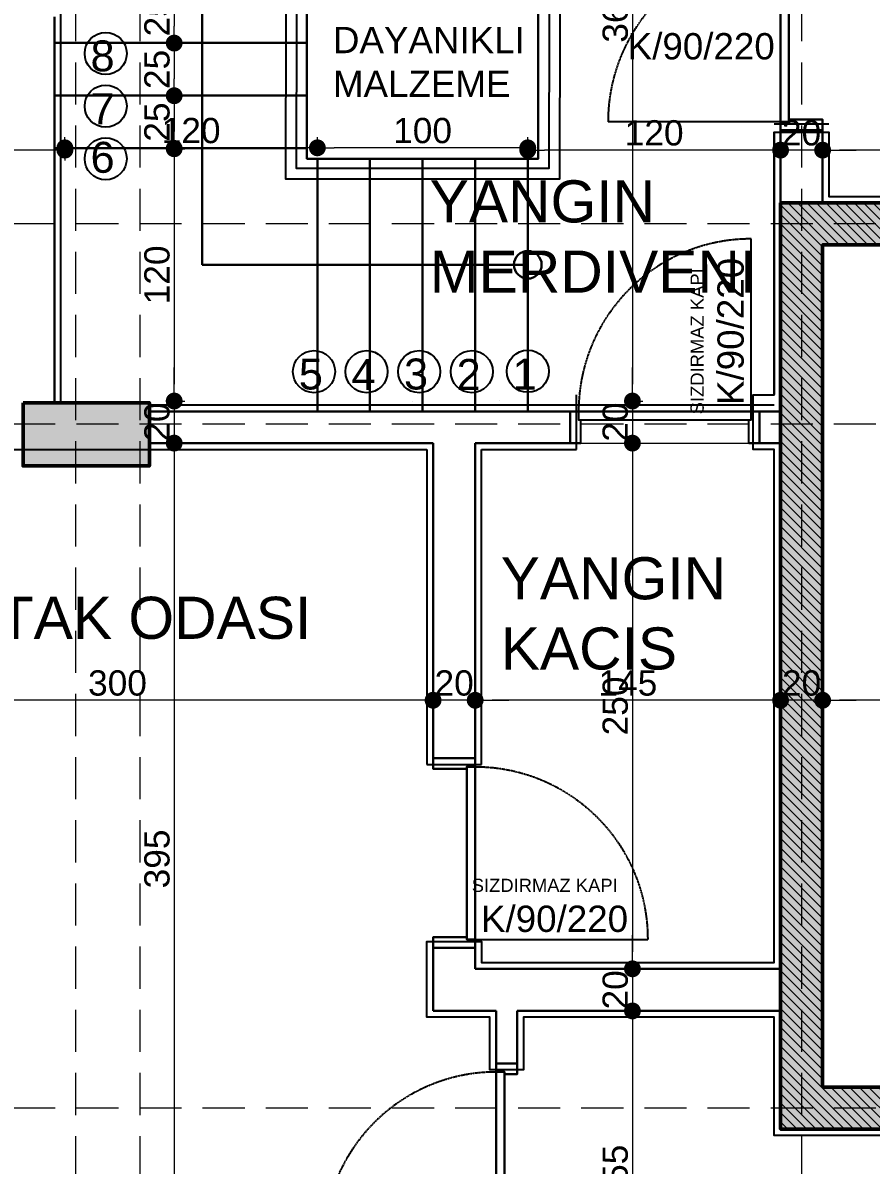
# Model space of a CAD drawing. Header units: millimetres. Extents: x 38129 to 72024, y -56282 to 16512.
# Drawn here: x 54088 to 54491, y -44688 to -44145 of the extents above; entities that cross this region are included whole.
import ezdxf

# ---------------------------------------------------------------- set-up
doc = ezdxf.new("R2010")
doc.units = ezdxf.units.MM
doc.linetypes.add('HIDDEN', pattern=[0.375, 0.25, -0.125])
for name, color, linetype, lineweight in [('AKS', 55, 'HIDDEN', 0), ('COLUMN4', 3, 'Continuous', 50), ('DIŞÖLÇÜ', 37, 'Continuous', 0), ('DUVAR', 255, 'Continuous', 30), ('KAPI', 4, 'Continuous', 30), ('KOLON', 90, 'Continuous', 30), ('M', 210, 'Continuous', 30), ('mahal', 7, 'Continuous', 5), ('pencere+KAPI', 1, 'Continuous', 0), ('TARAMA', 252, 'Continuous', 0), ('ölçü İÇ', 31, 'Continuous', 0)]:
    doc.layers.add(name, color=color, linetype=linetype, lineweight=lineweight)
for name, color, linetype in [('HIDDEN', 1, 'HIDDEN'), ('sıva', 41, 'Continuous'), ('tefriş', 42, 'Continuous')]:
    doc.layers.add(name, color=color, linetype=linetype)
doc.styles.add('icdisolcu_yazi', font='arial.ttf')
doc.styles.get("Standard").update_dxf_attribs({"font": 'arial.ttf'})
doc.styles.add('style1', font='arial.ttf')
doc.dimstyles.new('İç Ölçü', dxfattribs={"dimtxt": 12, "dimasz": 8, "dimexe": 5, "dimexo": 0, "dimgap": 2, "dimtad": 1, "dimdec": 0, "dimzin": 12, "dimdsep": 46, "dimtxsty": 'icdisolcu_yazi', "dimblk": 'DOT', "dimcen": 8, "dimdle": 5, "dimclrd": 256, "dimclre": 256, "dimclrt": 7, "dimadec": 0, "dimazin": 3, "dimtfac": 1, "dimtdec": 0, "dimtix": 1, "dimtmove": 2, "dimatfit": 3, "dimldrblk": 'DOT', "dimfxl": 0, "dimtolj": 1, "dimtzin": 0, "dimlwd": -1, "dimlwe": -1, "dimarcsym": 0})

# ---------------------------------------------------------------- blocks, each defined once
blk = doc.blocks.new('*U9')
for p, q in [((4, 0), (0, 0)), ((86, 0), (90, 0))]:
    blk.add_line(p, q)
blk.add_lwpolyline([(4, 0), (86, 0), (86, -4), (4, -4)], close=True)
for points in [[(0, -10), (5, -10), (5, -4)], [(90, -10), (85, -10), (85, -4)]]:
    blk.add_lwpolyline(points)
at = {"layer": 'DUVAR'}
for p, q in [((0, 0), (0, -10)), ((90, 0), (90, -10))]:
    blk.add_line(p, q, dxfattribs=at)
at = {"layer": 'HIDDEN'}
blk.add_line((4, 0), (4, 82), dxfattribs=at)
blk.add_arc((4, 0), 82, 360, 90, dxfattribs=at)
blk = doc.blocks.new('*U15')
for p, q in [((4, 0), (0, 0)), ((86, 0), (90, 0))]:
    blk.add_line(p, q)
blk.add_lwpolyline([(4, 0), (86, 0), (86, -4), (4, -4)], close=True)
for points in [[(0, -20), (5, -20), (5, -4)], [(90, -20), (85, -20), (85, -4)]]:
    blk.add_lwpolyline(points)
at = {"layer": 'DUVAR'}
for p, q in [((0, 0), (0, -20)), ((90, 0), (90, -20))]:
    blk.add_line(p, q, dxfattribs=at)
at = {"layer": 'HIDDEN'}
blk.add_line((4, 0), (4, 82), dxfattribs=at)
blk.add_arc((4, 0), 82, 360, 90, dxfattribs=at)
blk = doc.blocks.new('_Dot')
at = {"color": 0, "lineweight": -2}
blk.add_line((-0.5, 0), (-1, 0), dxfattribs=at)
at = {"color": 0, "lineweight": 30, "const_width": 0.5}
blk.add_lwpolyline([(-0.25, 0, 1), (0.25, 0, 1)], format="xyb", close=True, dxfattribs=at)
blk = doc.blocks.new('*D1781')
at = {"layer": 'Defpoints', "color": 0, "lineweight": 120, "transparency": 16777216}
for p in [(54159.55, -44129.6), (54159.55, -44154.6), (54159.55, -44154.6)]:
    blk.add_point(p, dxfattribs=at)
at = {"layer": 'ölçü İÇ', "transparency": 16777216}
for p, q in [((54159.55, -44129.6), (54164.55, -44129.6)), ((54159.55, -44154.6), (54164.55, -44154.6))]:
    blk.add_line(p, q, dxfattribs=at)
at = {"layer": 'ölçü İÇ', "linetype": 'Continuous', "transparency": 16777216}
blk.add_line((54159.55, -44137.6), (54159.55, -44146.6), dxfattribs=at)
at = {"layer": 'ölçü İÇ', "transparency": 16777216, "xscale": 8, "yscale": 8, "zscale": 8}
for p, rotation in [((54159.55, -44129.6), 90), ((54159.55, -44154.6), 270)]:
    blk.add_blockref('_Dot', p, dxfattribs=dict(at, rotation=rotation))
at = {"layer": 'ölçü İÇ', "color": 7, "transparency": 16777216, "insert": (54151.42, -44142.1), "char_height": 12, "attachment_point": 5, "rotation": 90, "style": 'icdisolcu_yazi'}
blk.add_mtext('\\A1;25', dxfattribs=at)
blk = doc.blocks.new('*D1782')
at = {"layer": 'Defpoints', "color": 0, "lineweight": 120, "transparency": 16777216}
for p in [(54159.55, -44154.6), (54159.55, -44179.6), (54159.55, -44179.6)]:
    blk.add_point(p, dxfattribs=at)
at = {"layer": 'ölçü İÇ', "transparency": 16777216}
for p, q in [((54159.55, -44154.6), (54164.55, -44154.6)), ((54159.55, -44179.6), (54164.55, -44179.6))]:
    blk.add_line(p, q, dxfattribs=at)
at = {"layer": 'ölçü İÇ', "linetype": 'Continuous', "transparency": 16777216}
blk.add_line((54159.55, -44162.6), (54159.55, -44171.6), dxfattribs=at)
at = {"layer": 'ölçü İÇ', "transparency": 16777216, "xscale": 8, "yscale": 8, "zscale": 8}
for p, rotation in [((54159.55, -44154.6), 90), ((54159.55, -44179.6), 270)]:
    blk.add_blockref('_Dot', p, dxfattribs=dict(at, rotation=rotation))
at = {"layer": 'ölçü İÇ', "color": 7, "transparency": 16777216, "insert": (54151.42, -44167.1), "char_height": 12, "attachment_point": 5, "rotation": 90, "style": 'icdisolcu_yazi'}
blk.add_mtext('\\A1;25', dxfattribs=at)
blk = doc.blocks.new('*D1783')
at = {"layer": 'Defpoints', "color": 0, "lineweight": 120, "transparency": 16777216}
for p in [(54159.55, -44179.6), (54159.55, -44204.6), (54159.55, -44204.6)]:
    blk.add_point(p, dxfattribs=at)
at = {"layer": 'ölçü İÇ', "transparency": 16777216}
for p, q in [((54159.55, -44179.6), (54164.55, -44179.6)), ((54159.55, -44204.6), (54164.55, -44204.6))]:
    blk.add_line(p, q, dxfattribs=at)
at = {"layer": 'ölçü İÇ', "linetype": 'Continuous', "transparency": 16777216}
blk.add_line((54159.55, -44187.6), (54159.55, -44196.6), dxfattribs=at)
at = {"layer": 'ölçü İÇ', "transparency": 16777216, "xscale": 8, "yscale": 8, "zscale": 8}
for p, rotation in [((54159.55, -44179.6), 90), ((54159.55, -44204.6), 270)]:
    blk.add_blockref('_Dot', p, dxfattribs=dict(at, rotation=rotation))
at = {"layer": 'ölçü İÇ', "color": 7, "transparency": 16777216, "insert": (54151.42, -44192.1), "char_height": 12, "attachment_point": 5, "rotation": 90, "style": 'icdisolcu_yazi'}
blk.add_mtext('\\A1;25', dxfattribs=at)
blk = doc.blocks.new('*D1784')
at = {"layer": 'Defpoints', "color": 0, "lineweight": 120, "transparency": 16777216}
for p in [(54159.55, -44204.79), (54159.55, -44324.6), (54159.55, -44324.6)]:
    blk.add_point(p, dxfattribs=at)
at = {"layer": 'ölçü İÇ', "transparency": 16777216}
for p, q in [((54159.55, -44204.79), (54164.55, -44204.79)), ((54159.55, -44324.6), (54164.55, -44324.6))]:
    blk.add_line(p, q, dxfattribs=at)
at = {"layer": 'ölçü İÇ', "linetype": 'Continuous', "transparency": 16777216}
blk.add_line((54159.55, -44212.79), (54159.55, -44316.6), dxfattribs=at)
at = {"layer": 'ölçü İÇ', "transparency": 16777216, "xscale": 8, "yscale": 8, "zscale": 8}
for p, rotation in [((54159.55, -44204.79), 90), ((54159.55, -44324.6), 270)]:
    blk.add_blockref('_Dot', p, dxfattribs=dict(at, rotation=rotation))
at = {"layer": 'ölçü İÇ', "color": 7, "transparency": 16777216, "insert": (54151.42, -44264.69), "char_height": 12, "attachment_point": 5, "rotation": 90, "style": 'icdisolcu_yazi'}
blk.add_mtext('\\A1;120', dxfattribs=at)
blk = doc.blocks.new('*D1785')
at = {"layer": 'Defpoints', "color": 0, "lineweight": 120, "transparency": 16777216}
for p in [(54159.55, -44324.6), (54159.55, -44344.6), (54159.55, -44344.6)]:
    blk.add_point(p, dxfattribs=at)
at = {"layer": 'ölçü İÇ', "linetype": 'Continuous', "transparency": 16777216}
for p, q in [((54159.55, -44316.6), (54159.55, -44308.6)), ((54159.55, -44324.6), (54159.55, -44344.6)), ((54159.55, -44352.6), (54159.55, -44360.6))]:
    blk.add_line(p, q, dxfattribs=at)
at = {"layer": 'ölçü İÇ', "transparency": 16777216}
for p, q in [((54159.55, -44324.6), (54164.55, -44324.6)), ((54159.55, -44344.6), (54164.55, -44344.6))]:
    blk.add_line(p, q, dxfattribs=at)
at = {"layer": 'ölçü İÇ', "transparency": 16777216, "xscale": 8, "yscale": 8, "zscale": 8}
for p, rotation in [((54159.55, -44324.6), 270), ((54159.55, -44344.6), 90)]:
    blk.add_blockref('_Dot', p, dxfattribs=dict(at, rotation=rotation))
at = {"layer": 'ölçü İÇ', "color": 7, "transparency": 16777216, "insert": (54151.42, -44334.6), "char_height": 12, "attachment_point": 5, "rotation": 90, "style": 'icdisolcu_yazi'}
blk.add_mtext('\\A1;20', dxfattribs=at)
blk = doc.blocks.new('*D1786')
at = {"layer": 'Defpoints', "color": 0, "lineweight": 120, "transparency": 16777216}
for p in [(54159.55, -44344.6), (54159.55, -44739.6), (54159.55, -44739.6)]:
    blk.add_point(p, dxfattribs=at)
at = {"layer": 'ölçü İÇ', "transparency": 16777216}
for p, q in [((54159.55, -44344.6), (54164.55, -44344.6)), ((54159.55, -44739.6), (54164.55, -44739.6))]:
    blk.add_line(p, q, dxfattribs=at)
at = {"layer": 'ölçü İÇ', "linetype": 'Continuous', "transparency": 16777216}
blk.add_line((54159.55, -44352.6), (54159.55, -44731.6), dxfattribs=at)
at = {"layer": 'ölçü İÇ', "transparency": 16777216, "xscale": 8, "yscale": 8, "zscale": 8}
for p, rotation in [((54159.55, -44344.6), 90), ((54159.55, -44739.6), 270)]:
    blk.add_blockref('_Dot', p, dxfattribs=dict(at, rotation=rotation))
at = {"layer": 'ölçü İÇ', "color": 7, "transparency": 16777216, "insert": (54151.42, -44542.1), "char_height": 12, "attachment_point": 5, "rotation": 90, "style": 'icdisolcu_yazi'}
blk.add_mtext('\\A1;395', dxfattribs=at)
blk = doc.blocks.new('*D1791')
at = {"layer": 'Defpoints', "color": 0, "lineweight": 120, "transparency": 16777216}
for p in [(54356.09, -43956.25), (54377.35, -44324.6), (54377.35, -44324.6)]:
    blk.add_point(p, dxfattribs=at)
at = {"layer": 'ölçü İÇ', "transparency": 16777216}
for p, q in [((54372.35, -43956.25), (54382.35, -43956.25)), ((54377.35, -44324.6), (54382.35, -44324.6))]:
    blk.add_line(p, q, dxfattribs=at)
at = {"layer": 'ölçü İÇ', "linetype": 'Continuous', "transparency": 16777216}
blk.add_line((54377.35, -43964.25), (54377.35, -44316.6), dxfattribs=at)
at = {"layer": 'ölçü İÇ', "transparency": 16777216, "xscale": 8, "yscale": 8, "zscale": 8}
for p, rotation in [((54377.35, -43956.25), 90), ((54377.35, -44324.6), 270)]:
    blk.add_blockref('_Dot', p, dxfattribs=dict(at, rotation=rotation))
at = {"layer": 'ölçü İÇ', "color": 7, "transparency": 16777216, "insert": (54369.22, -44140.43), "char_height": 12, "attachment_point": 5, "rotation": 90, "style": 'icdisolcu_yazi'}
blk.add_mtext('\\A1;368', dxfattribs=at)
blk = doc.blocks.new('*D1792')
at = {"layer": 'Defpoints', "color": 0, "lineweight": 120, "transparency": 16777216}
for p in [(54377.35, -44324.6), (54352.75, -44344.6), (54377.35, -44344.6)]:
    blk.add_point(p, dxfattribs=at)
at = {"layer": 'ölçü İÇ', "linetype": 'Continuous', "transparency": 16777216}
for p, q in [((54377.35, -44316.6), (54377.35, -44308.6)), ((54377.35, -44324.6), (54377.35, -44344.6)), ((54377.35, -44352.6), (54377.35, -44360.6))]:
    blk.add_line(p, q, dxfattribs=at)
at = {"layer": 'ölçü İÇ', "transparency": 16777216}
for p, q in [((54377.35, -44324.6), (54382.35, -44324.6)), ((54372.35, -44344.6), (54382.35, -44344.6))]:
    blk.add_line(p, q, dxfattribs=at)
at = {"layer": 'ölçü İÇ', "transparency": 16777216, "xscale": 8, "yscale": 8, "zscale": 8}
for p, rotation in [((54377.35, -44324.6), 270), ((54377.35, -44344.6), 90)]:
    blk.add_blockref('_Dot', p, dxfattribs=dict(at, rotation=rotation))
at = {"layer": 'ölçü İÇ', "color": 7, "transparency": 16777216, "insert": (54369.22, -44334.6), "char_height": 12, "attachment_point": 5, "rotation": 90, "style": 'icdisolcu_yazi'}
blk.add_mtext('\\A1;20', dxfattribs=at)
blk = doc.blocks.new('*D1793')
at = {"layer": 'Defpoints', "color": 0, "lineweight": 120, "transparency": 16777216}
for p in [(54352.75, -44344.6), (54377.35, -44594.29), (54377.35, -44594.29)]:
    blk.add_point(p, dxfattribs=at)
at = {"layer": 'ölçü İÇ', "transparency": 16777216}
for p, q in [((54372.35, -44344.6), (54382.35, -44344.6)), ((54377.35, -44594.29), (54372.35, -44594.29))]:
    blk.add_line(p, q, dxfattribs=at)
at = {"layer": 'ölçü İÇ', "linetype": 'Continuous', "transparency": 16777216}
blk.add_line((54377.35, -44352.6), (54377.35, -44586.29), dxfattribs=at)
at = {"layer": 'ölçü İÇ', "transparency": 16777216, "xscale": 8, "yscale": 8, "zscale": 8}
for p, rotation in [((54377.35, -44344.6), 90), ((54377.35, -44594.29), 270)]:
    blk.add_blockref('_Dot', p, dxfattribs=dict(at, rotation=rotation))
at = {"layer": 'ölçü İÇ', "color": 7, "transparency": 16777216, "insert": (54369.22, -44469.44), "char_height": 12, "attachment_point": 5, "rotation": 90, "style": 'icdisolcu_yazi'}
blk.add_mtext('\\A1;250', dxfattribs=at)
blk = doc.blocks.new('*D1794')
at = {"layer": 'Defpoints', "color": 0, "lineweight": 120, "transparency": 16777216}
for p in [(54377.35, -44594.29), (54377.35, -44614.29), (54377.35, -44614.29)]:
    blk.add_point(p, dxfattribs=at)
at = {"layer": 'ölçü İÇ', "linetype": 'Continuous', "transparency": 16777216}
for p, q in [((54377.35, -44586.29), (54377.35, -44578.29)), ((54377.35, -44594.29), (54377.35, -44614.29)), ((54377.35, -44622.29), (54377.35, -44630.29))]:
    blk.add_line(p, q, dxfattribs=at)
at = {"layer": 'ölçü İÇ', "transparency": 16777216}
for p, q in [((54377.35, -44594.29), (54372.35, -44594.29)), ((54377.35, -44614.29), (54372.35, -44614.29))]:
    blk.add_line(p, q, dxfattribs=at)
at = {"layer": 'ölçü İÇ', "transparency": 16777216, "xscale": 8, "yscale": 8, "zscale": 8}
for p, rotation in [((54377.35, -44594.29), 270), ((54377.35, -44614.29), 90)]:
    blk.add_blockref('_Dot', p, dxfattribs=dict(at, rotation=rotation))
at = {"layer": 'ölçü İÇ', "color": 7, "transparency": 16777216, "insert": (54369.22, -44604.29), "char_height": 12, "attachment_point": 5, "rotation": 90, "style": 'icdisolcu_yazi'}
blk.add_mtext('\\A1;20', dxfattribs=at)
blk = doc.blocks.new('*D1795')
at = {"layer": 'Defpoints', "color": 0, "lineweight": 120, "transparency": 16777216}
for p in [(54377.35, -44614.29), (54342.6, -44769.29), (54377.35, -44769.29)]:
    blk.add_point(p, dxfattribs=at)
at = {"layer": 'ölçü İÇ', "transparency": 16777216}
for p, q in [((54377.35, -44614.29), (54372.35, -44614.29)), ((54372.35, -44769.29), (54382.35, -44769.29))]:
    blk.add_line(p, q, dxfattribs=at)
at = {"layer": 'ölçü İÇ', "linetype": 'Continuous', "transparency": 16777216}
blk.add_line((54377.35, -44622.29), (54377.35, -44761.29), dxfattribs=at)
at = {"layer": 'ölçü İÇ', "transparency": 16777216, "xscale": 8, "yscale": 8, "zscale": 8}
for p, rotation in [((54377.35, -44614.29), 90), ((54377.35, -44769.29), 270)]:
    blk.add_blockref('_Dot', p, dxfattribs=dict(at, rotation=rotation))
at = {"layer": 'ölçü İÇ', "color": 7, "transparency": 16777216, "insert": (54369.22, -44691.79), "char_height": 12, "attachment_point": 5, "rotation": 90, "style": 'icdisolcu_yazi'}
blk.add_mtext('\\A1;155', dxfattribs=at)
blk = doc.blocks.new('*D1826')
at = {"layer": 'Defpoints', "color": 0, "lineweight": 120, "transparency": 16777216}
for p in [(54467.75, -44466.73), (54467.75, -44466.75), (54752.81, -44466.73)]:
    blk.add_point(p, dxfattribs=at)
at = {"layer": 'ölçü İÇ', "transparency": 16777216}
for p, q in [((54467.75, -44466.75), (54467.75, -44461.73)), ((54752.81, -44466.73), (54752.81, -44461.73))]:
    blk.add_line(p, q, dxfattribs=at)
at = {"layer": 'ölçü İÇ', "linetype": 'Continuous', "transparency": 16777216}
blk.add_line((54744.81, -44466.73), (54475.75, -44466.73), dxfattribs=at)
at = {"layer": 'ölçü İÇ', "transparency": 16777216, "xscale": 8, "yscale": 8, "zscale": 8, "rotation": 180}
blk.add_blockref('_Dot', (54467.75, -44466.73), dxfattribs=at)
at = {"layer": 'ölçü İÇ', "transparency": 16777216, "xscale": 8, "yscale": 8, "zscale": 8}
blk.add_blockref('_Dot', (54752.81, -44466.73), dxfattribs=at)
at = {"layer": 'ölçü İÇ', "color": 7, "transparency": 16777216, "insert": (54610.28, -44458.6), "char_height": 12, "attachment_point": 5, "style": 'icdisolcu_yazi'}
blk.add_mtext('\\A1;285', dxfattribs=at)
blk = doc.blocks.new('*D1827')
at = {"layer": 'Defpoints', "color": 0, "lineweight": 120, "transparency": 16777216}
for p in [(54447.75, -44466.73), (54447.75, -44466.75), (54467.75, -44466.75)]:
    blk.add_point(p, dxfattribs=at)
at = {"layer": 'ölçü İÇ', "transparency": 16777216}
for p, q in [((54447.75, -44466.75), (54447.75, -44461.73)), ((54467.75, -44466.75), (54467.75, -44461.73))]:
    blk.add_line(p, q, dxfattribs=at)
at = {"layer": 'ölçü İÇ', "linetype": 'Continuous', "transparency": 16777216}
for p, q in [((54439.75, -44466.73), (54431.75, -44466.73)), ((54467.75, -44466.73), (54447.75, -44466.73)), ((54475.75, -44466.73), (54483.75, -44466.73))]:
    blk.add_line(p, q, dxfattribs=at)
at = {"layer": 'ölçü İÇ', "transparency": 16777216, "xscale": 8, "yscale": 8, "zscale": 8}
blk.add_blockref('_Dot', (54447.75, -44466.73), dxfattribs=at)
at = {"layer": 'ölçü İÇ', "transparency": 16777216, "xscale": 8, "yscale": 8, "zscale": 8, "rotation": 180}
blk.add_blockref('_Dot', (54467.75, -44466.73), dxfattribs=at)
at = {"layer": 'ölçü İÇ', "color": 7, "transparency": 16777216, "insert": (54457.75, -44458.6), "char_height": 12, "attachment_point": 5, "style": 'icdisolcu_yazi'}
blk.add_mtext('\\A1;20', dxfattribs=at)
blk = doc.blocks.new('*D1828')
at = {"layer": 'Defpoints', "color": 0, "lineweight": 120, "transparency": 16777216}
for p in [(54302.6, -44466.73), (54302.6, -44466.73), (54447.75, -44466.75)]:
    blk.add_point(p, dxfattribs=at)
at = {"layer": 'ölçü İÇ', "transparency": 16777216}
for p, q in [((54447.75, -44466.75), (54447.75, -44461.73)), ((54302.6, -44466.73), (54302.6, -44471.73))]:
    blk.add_line(p, q, dxfattribs=at)
at = {"layer": 'ölçü İÇ', "linetype": 'Continuous', "transparency": 16777216}
blk.add_line((54439.75, -44466.73), (54310.6, -44466.73), dxfattribs=at)
at = {"layer": 'ölçü İÇ', "transparency": 16777216, "xscale": 8, "yscale": 8, "zscale": 8, "rotation": 180}
blk.add_blockref('_Dot', (54302.6, -44466.73), dxfattribs=at)
at = {"layer": 'ölçü İÇ', "transparency": 16777216, "xscale": 8, "yscale": 8, "zscale": 8}
blk.add_blockref('_Dot', (54447.75, -44466.73), dxfattribs=at)
at = {"layer": 'ölçü İÇ', "color": 7, "transparency": 16777216, "insert": (54375.18, -44458.6), "char_height": 12, "attachment_point": 5, "style": 'icdisolcu_yazi'}
blk.add_mtext('\\A1;145', dxfattribs=at)
blk = doc.blocks.new('*D1829')
at = {"layer": 'Defpoints', "color": 0, "lineweight": 120, "transparency": 16777216}
for p in [(54282.6, -44466.73), (54282.6, -44466.73), (54302.6, -44466.73)]:
    blk.add_point(p, dxfattribs=at)
at = {"layer": 'ölçü İÇ', "linetype": 'Continuous', "transparency": 16777216}
for p, q in [((54274.6, -44466.73), (54266.6, -44466.73)), ((54302.6, -44466.73), (54282.6, -44466.73)), ((54310.6, -44466.73), (54318.6, -44466.73))]:
    blk.add_line(p, q, dxfattribs=at)
at = {"layer": 'ölçü İÇ', "transparency": 16777216}
for p, q in [((54282.6, -44466.73), (54282.6, -44471.73)), ((54302.6, -44466.73), (54302.6, -44471.73))]:
    blk.add_line(p, q, dxfattribs=at)
at = {"layer": 'ölçü İÇ', "transparency": 16777216, "xscale": 8, "yscale": 8, "zscale": 8}
blk.add_blockref('_Dot', (54282.6, -44466.73), dxfattribs=at)
at = {"layer": 'ölçü İÇ', "transparency": 16777216, "xscale": 8, "yscale": 8, "zscale": 8, "rotation": 180}
blk.add_blockref('_Dot', (54302.6, -44466.73), dxfattribs=at)
at = {"layer": 'ölçü İÇ', "color": 7, "transparency": 16777216, "insert": (54292.6, -44458.6), "char_height": 12, "attachment_point": 5, "style": 'icdisolcu_yazi'}
blk.add_mtext('\\A1;20', dxfattribs=at)
blk = doc.blocks.new('*D1830')
at = {"layer": 'Defpoints', "color": 0, "lineweight": 120, "transparency": 16777216}
for p in [(53982.6, -44466.73), (53982.6, -44466.73), (54282.6, -44466.73)]:
    blk.add_point(p, dxfattribs=at)
at = {"layer": 'ölçü İÇ', "transparency": 16777216}
for p, q in [((53982.6, -44466.73), (53982.6, -44471.73)), ((54282.6, -44466.73), (54282.6, -44471.73))]:
    blk.add_line(p, q, dxfattribs=at)
at = {"layer": 'ölçü İÇ', "linetype": 'Continuous', "transparency": 16777216}
blk.add_line((54274.6, -44466.73), (53990.6, -44466.73), dxfattribs=at)
at = {"layer": 'ölçü İÇ', "transparency": 16777216, "xscale": 8, "yscale": 8, "zscale": 8, "rotation": 180}
blk.add_blockref('_Dot', (53982.6, -44466.73), dxfattribs=at)
at = {"layer": 'ölçü İÇ', "transparency": 16777216, "xscale": 8, "yscale": 8, "zscale": 8}
blk.add_blockref('_Dot', (54282.6, -44466.73), dxfattribs=at)
at = {"layer": 'ölçü İÇ', "color": 7, "transparency": 16777216, "insert": (54132.6, -44458.6), "char_height": 12, "attachment_point": 5, "style": 'icdisolcu_yazi'}
blk.add_mtext('\\A1;300', dxfattribs=at)
blk = doc.blocks.new('*D1836')
at = {"layer": 'Defpoints', "color": 0, "lineweight": 120, "transparency": 16777216}
for p in [(54467.75, -44205.11), (54467.75, -44205.43), (54737.81, -44213.18)]:
    blk.add_point(p, dxfattribs=at)
at = {"layer": 'ölçü İÇ', "transparency": 16777216}
for p, q in [((54737.81, -44210.43), (54737.81, -44200.43)), ((54467.75, -44205.11), (54467.75, -44210.43))]:
    blk.add_line(p, q, dxfattribs=at)
at = {"layer": 'ölçü İÇ', "linetype": 'Continuous', "transparency": 16777216}
blk.add_line((54729.81, -44205.43), (54475.75, -44205.43), dxfattribs=at)
at = {"layer": 'ölçü İÇ', "transparency": 16777216, "xscale": 8, "yscale": 8, "zscale": 8, "rotation": 180}
blk.add_blockref('_Dot', (54467.75, -44205.43), dxfattribs=at)
at = {"layer": 'ölçü İÇ', "transparency": 16777216, "xscale": 8, "yscale": 8, "zscale": 8}
blk.add_blockref('_Dot', (54737.81, -44205.43), dxfattribs=at)
at = {"layer": 'ölçü İÇ', "color": 7, "transparency": 16777216, "insert": (54602.78, -44197.3), "char_height": 12, "attachment_point": 5, "style": 'icdisolcu_yazi'}
blk.add_mtext('\\A1;270', dxfattribs=at)
blk = doc.blocks.new('*D1837')
at = {"layer": 'Defpoints', "color": 0, "lineweight": 120, "transparency": 16777216}
for p in [(54447.75, -44205.2), (54447.75, -44205.43), (54467.75, -44205.11)]:
    blk.add_point(p, dxfattribs=at)
at = {"layer": 'ölçü İÇ', "linetype": 'Continuous', "transparency": 16777216}
for p, q in [((54439.75, -44205.43), (54431.75, -44205.43)), ((54467.75, -44205.43), (54447.75, -44205.43)), ((54475.75, -44205.43), (54483.75, -44205.43))]:
    blk.add_line(p, q, dxfattribs=at)
at = {"layer": 'ölçü İÇ', "transparency": 16777216}
for p, q in [((54447.75, -44205.2), (54447.75, -44210.43)), ((54467.75, -44205.11), (54467.75, -44210.43))]:
    blk.add_line(p, q, dxfattribs=at)
at = {"layer": 'ölçü İÇ', "transparency": 16777216, "xscale": 8, "yscale": 8, "zscale": 8}
blk.add_blockref('_Dot', (54447.75, -44205.43), dxfattribs=at)
at = {"layer": 'ölçü İÇ', "transparency": 16777216, "xscale": 8, "yscale": 8, "zscale": 8, "rotation": 180}
blk.add_blockref('_Dot', (54467.75, -44205.43), dxfattribs=at)
at = {"layer": 'ölçü İÇ', "color": 7, "transparency": 16777216, "insert": (54457.75, -44197.3), "char_height": 12, "attachment_point": 5, "style": 'icdisolcu_yazi'}
blk.add_mtext('\\A1;20', dxfattribs=at)
blk = doc.blocks.new('*D1838')
at = {"layer": 'Defpoints', "color": 0, "lineweight": 120, "transparency": 16777216}
for p in [(54327.6, -44204.6), (54327.6, -44205.43), (54447.75, -44205.2)]:
    blk.add_point(p, dxfattribs=at)
at = {"layer": 'ölçü İÇ', "transparency": 16777216}
for p, q in [((54327.6, -44204.6), (54327.6, -44210.43)), ((54447.75, -44205.2), (54447.75, -44210.43))]:
    blk.add_line(p, q, dxfattribs=at)
at = {"layer": 'ölçü İÇ', "linetype": 'Continuous', "transparency": 16777216}
blk.add_line((54439.75, -44205.43), (54335.6, -44205.43), dxfattribs=at)
at = {"layer": 'ölçü İÇ', "transparency": 16777216, "xscale": 8, "yscale": 8, "zscale": 8, "rotation": 180}
blk.add_blockref('_Dot', (54327.6, -44205.43), dxfattribs=at)
at = {"layer": 'ölçü İÇ', "transparency": 16777216, "xscale": 8, "yscale": 8, "zscale": 8}
blk.add_blockref('_Dot', (54447.75, -44205.43), dxfattribs=at)
at = {"layer": 'ölçü İÇ', "color": 7, "transparency": 16777216, "insert": (54387.68, -44197.3), "char_height": 12, "attachment_point": 5, "style": 'icdisolcu_yazi'}
blk.add_mtext('\\A1;120', dxfattribs=at)
blk = doc.blocks.new('*D1839')
at = {"layer": 'Defpoints', "color": 0, "lineweight": 120, "transparency": 16777216}
for p in [(54227.6, -44204.34), (54227.6, -44204.34), (54327.6, -44204.6)]:
    blk.add_point(p, dxfattribs=at)
at = {"layer": 'ölçü İÇ', "transparency": 16777216}
for p, q in [((54227.6, -44204.34), (54227.6, -44199.34)), ((54327.6, -44204.6), (54327.6, -44199.34))]:
    blk.add_line(p, q, dxfattribs=at)
at = {"layer": 'ölçü İÇ', "linetype": 'Continuous', "transparency": 16777216}
blk.add_line((54319.6, -44204.34), (54235.6, -44204.34), dxfattribs=at)
at = {"layer": 'ölçü İÇ', "transparency": 16777216, "xscale": 8, "yscale": 8, "zscale": 8, "rotation": 180}
blk.add_blockref('_Dot', (54227.6, -44204.34), dxfattribs=at)
at = {"layer": 'ölçü İÇ', "transparency": 16777216, "xscale": 8, "yscale": 8, "zscale": 8}
blk.add_blockref('_Dot', (54327.6, -44204.34), dxfattribs=at)
at = {"layer": 'ölçü İÇ', "color": 7, "transparency": 16777216, "insert": (54277.6, -44196.21), "char_height": 12, "attachment_point": 5, "style": 'icdisolcu_yazi'}
blk.add_mtext('\\A1;100', dxfattribs=at)
blk = doc.blocks.new('*D1840')
at = {"layer": 'Defpoints', "color": 0, "lineweight": 120, "transparency": 16777216}
for p in [(54107.6, -44204.34), (54107.6, -44204.6), (54227.6, -44204.34)]:
    blk.add_point(p, dxfattribs=at)
at = {"layer": 'ölçü İÇ', "transparency": 16777216}
for p, q in [((54107.6, -44204.6), (54107.6, -44199.34)), ((54227.6, -44204.34), (54227.6, -44199.34))]:
    blk.add_line(p, q, dxfattribs=at)
at = {"layer": 'ölçü İÇ', "linetype": 'Continuous', "transparency": 16777216}
blk.add_line((54219.6, -44204.34), (54115.6, -44204.34), dxfattribs=at)
at = {"layer": 'ölçü İÇ', "transparency": 16777216, "xscale": 8, "yscale": 8, "zscale": 8, "rotation": 180}
blk.add_blockref('_Dot', (54107.6, -44204.34), dxfattribs=at)
at = {"layer": 'ölçü İÇ', "transparency": 16777216, "xscale": 8, "yscale": 8, "zscale": 8}
blk.add_blockref('_Dot', (54227.6, -44204.34), dxfattribs=at)
at = {"layer": 'ölçü İÇ', "color": 7, "transparency": 16777216, "insert": (54167.6, -44196.21), "char_height": 12, "attachment_point": 5, "style": 'icdisolcu_yazi'}
blk.add_mtext('\\A1;120', dxfattribs=at)
blk = doc.blocks.new('*D1841')
at = {"layer": 'Defpoints', "color": 0, "lineweight": 120, "transparency": 16777216}
for p in [(53982.6, -44204.6), (53982.6, -44205.43), (54107.6, -44204.6)]:
    blk.add_point(p, dxfattribs=at)
at = {"layer": 'ölçü İÇ', "transparency": 16777216}
for p, q in [((53982.6, -44204.6), (53982.6, -44210.43)), ((54107.6, -44204.6), (54107.6, -44210.43))]:
    blk.add_line(p, q, dxfattribs=at)
at = {"layer": 'ölçü İÇ', "linetype": 'Continuous', "transparency": 16777216}
blk.add_line((54099.6, -44205.43), (53990.6, -44205.43), dxfattribs=at)
at = {"layer": 'ölçü İÇ', "transparency": 16777216, "xscale": 8, "yscale": 8, "zscale": 8, "rotation": 180}
blk.add_blockref('_Dot', (53982.6, -44205.43), dxfattribs=at)
at = {"layer": 'ölçü İÇ', "transparency": 16777216, "xscale": 8, "yscale": 8, "zscale": 8}
blk.add_blockref('_Dot', (54107.6, -44205.43), dxfattribs=at)
at = {"layer": 'ölçü İÇ', "color": 7, "transparency": 16777216, "insert": (54045.1, -44197.3), "char_height": 12, "attachment_point": 5, "style": 'icdisolcu_yazi'}
blk.add_mtext('\\A1;125', dxfattribs=at)
blk = doc.blocks.new('wertertw')
at = {"layer": 'TARAMA', "lineweight": -3}
h = blk.add_hatch(dxfattribs=at)
h.set_pattern_fill('ANSI33', color=256, scale=2.5, style=0)
h.set_pattern_definition([(45, (-86643.698, -32547.66), (-11.2253202, 11.2253202), []), (45, (-86632.472, -32547.66), (-11.2253202, 11.2253202), [7.9375, -3.96875])])
h.paths.add_polyline_path([(-616.25, 351.94), (-616.25, -88.06), (-306.25, -88.06), (-306.25, -68.06), (-596.25, -68.06), (-596.25, 331.94), (-306.25, 331.94), (-306.25, 351.94)])
h.paths.add_polyline_path([(38.75, -338.06), (78.75, -338.06), (78.75, -378.06), (38.75, -378.06)])
h.paths.add_polyline_path([(-471.25, -318.06), (-441.25, -318.06), (-441.25, -378.06), (-471.25, -378.06)])
h.paths.add_polyline_path([(-961.25, -318.06), (-931.25, -318.06), (-931.25, -378.06), (-961.25, -378.06)])
h.paths.add_polyline_path([(343.75, -163.06), (413.75, -163.06), (413.75, -198.06), (343.75, -198.06)])
h.paths.add_polyline_path([(8.75, -163.06), (78.75, -163.06), (78.75, -198.06), (8.75, -198.06)])
h.paths.add_polyline_path([(-1036.25, -148.06), (-906.25, -148.06), (-906.25, -178.06), (-1036.25, -178.06)])
h.paths.add_polyline_path([(-976.25, 256.94), (-916.25, 256.94), (-916.25, 226.94), (-976.25, 226.94)])
h.paths.add_polyline_path([(343.75, 459.44), (413.75, 459.44), (413.75, 424.44), (343.75, 424.44)])
h.paths.add_polyline_path([(8.75, 459.44), (78.75, 459.44), (78.75, 424.44), (8.75, 424.44)])
h.paths.add_polyline_path([(-616.25, 531.94), (-306.25, 531.94), (-306.25, 511.94), (-616.25, 511.94)])
h.paths.add_polyline_path([(-976.25, 656.94), (-916.25, 656.94), (-916.25, 626.94), (-976.25, 626.94)])
h.paths.add_polyline_path([(-616.25, 971.94), (-306.25, 971.94), (-306.25, 951.94), (-616.25, 951.94)])
h.paths.add_polyline_path([(343.75, 1081.94), (413.75, 1081.94), (413.75, 1046.94), (343.75, 1046.94)])
h.paths.add_polyline_path([(8.75, 1081.94), (78.75, 1081.94), (78.75, 1046.94), (8.75, 1046.94)])
h.paths.add_polyline_path([(-1036.25, 1061.94), (-906.25, 1061.94), (-906.25, 1031.94), (-1036.25, 1031.94)])
h.paths.add_polyline_path([(-931.25, 1286.94), (-901.25, 1286.94), (-901.25, 1226.94), (-931.25, 1226.94)])
h.paths.add_polyline_path([(68.75, 1332.04), (108.75, 1332.04), (108.75, 1292.04), (68.75, 1292.04)])
h.paths.add_polyline_path([(-511.25, 1332.04), (-481.25, 1332.04), (-481.25, 1252.04), (-511.25, 1252.04)])
at = {"layer": 'COLUMN4', "color": 3}
for points in [[(-616.25, 351.94), (-616.25, -88.06), (-306.25, -88.06), (-306.25, -68.06), (-596.25, -68.06), (-596.25, 331.94), (-306.25, 331.94), (-306.25, 351.94)], [(-976.25, 256.94), (-916.25, 256.94), (-916.25, 226.94), (-976.25, 226.94)]]:
    blk.add_lwpolyline(points, close=True, dxfattribs=at)
blk = doc.blocks.new('*U12')
for p, q in [((4, 0), (0, 0)), ((86, 0), (90, 0))]:
    blk.add_line(p, q)
blk.add_lwpolyline([(4, 0), (86, 0), (86, -4), (4, -4)], close=True)
for points in [[(0, -20), (5, -20), (5, -4)], [(90, -20), (85, -20), (85, -4)]]:
    blk.add_lwpolyline(points)
at = {"layer": 'DUVAR'}
for p, q in [((0, 0), (0, -20)), ((90, 0), (90, -20))]:
    blk.add_line(p, q, dxfattribs=at)
at = {"layer": 'HIDDEN'}
blk.add_line((4, 0), (4, 82), dxfattribs=at)
blk.add_arc((4, 0), 82, 360, 90, dxfattribs=at)

msp = doc.modelspace()

# ---------------------------------------------------------------- hatches: boundary and pattern name
at = {"layer": 'TARAMA'}
h = msp.add_hatch(dxfattribs=at)
h.set_pattern_fill('ANSI31', color=256, angle=90)
h.set_pattern_definition([(135, (59601.597, -101062.17), (-2.24506403, -2.24506403), [])])
h.paths.add_polyline_path([(54447.75, -44230.43), (54447.75, -44670.43), (54757.81, -44670.43), (54757.81, -44650.43), (54467.75, -44650.43), (54467.74, -44250.43), (54757.8, -44250.43), (54757.81, -44230.43)])

# ---------------------------------------------------------------- linework, layer by layer
for p, q in [((54351.75, -44329.6), (54347.75, -44329.6)), ((54433.75, -44329.6), (54437.75, -44329.6))]:
    msp.add_line(p, q)
msp.add_lwpolyline([(54433.75, -44329.6), (54351.75, -44329.6), (54351.75, -44333.6), (54433.75, -44333.6)], close=True)
for points in [[(54347.75, -44344.6), (54352.75, -44344.6), (54352.75, -44333.6)], [(54437.75, -44344.6), (54432.75, -44344.6), (54432.75, -44333.6)]]:
    msp.add_lwpolyline(points)
at = {"layer": 'AKS', "ltscale": 80}
for p, q in [((54112.61, -42903.74), (54112.61, -45280.38)), ((54143.21, -42903.74), (54143.21, -45280.38)), ((54457.75, -42903.74), (54457.75, -45280.38)), ((55963.05, -44240.43), (53747.73, -44240.43)), ((55963.05, -44335.6), (53747.73, -44335.6)), ((55963.05, -44660.43), (53747.73, -44660.43))]:
    msp.add_line(p, q, dxfattribs=at)
at = {"layer": 'DIŞÖLÇÜ'}
msp.add_lwpolyline([(54302.6, -44344.6), (54447.75, -44344.6), (54447.75, -44594.29), (54302.6, -44594.29)], close=True, dxfattribs=at)
at = {"layer": 'DUVAR'}
for p, q in [((54272.6, -44324.6), (54272.6, -44324.6)), ((54272.6, -44324.6), (54272.6, -44324.6)), ((54314.25, -44324.53), (54314.25, -44324.53)), ((54314.25, -44324.53), (54314.25, -44324.53)), ((54447.76, -44329.53), (54148.43, -44329.53)), ((54347.75, -44329.6), (54347.75, -44344.6)), ((54447.75, -44329.6), (54433.75, -44329.6)), ((54437.75, -44329.6), (54437.75, -44344.6)), ((54147.6, -44344.6), (54282.6, -44344.6)), ((54282.6, -44494.29), (54282.6, -44344.6)), ((54302.6, -44344.6), (54302.6, -44494.29)), ((54302.6, -44344.6), (54352.75, -44344.6)), ((54432.75, -44344.6), (54447.75, -44344.6)), ((54432.75, -44344.6), (54447.75, -44344.6)), ((54432.75, -44344.6), (54447.75, -44344.6)), ((54302.6, -44560.04), (54302.6, -44594.29)), ((54282.6, -44614.29), (54282.6, -44579.29)), ((54447.75, -44594.29), (54302.6, -44594.29)), ((54312.6, -44614.29), (54282.6, -44614.29)), ((54312.6, -44639.29), (54312.6, -44614.29)), ((54447.75, -44614.29), (54322.6, -44614.29)), ((54322.6, -44614.29), (54322.6, -44639.29)), ((54322.6, -44639.29), (54312.6, -44639.29)), ((54322.6, -44639.29), (54322.6, -44644.29)), ((54322.6, -44644.29), (54322.6, -44639.29)), ((54322.6, -44644.29), (54322.6, -44639.29))]:
    msp.add_line(p, q, dxfattribs=at)
for points in [[(54102.61, -44324.53), (54102.61, -44142.17)], [(54447.74, -44251.43), (54447.75, -44195.93)], [(54467.74, -44230.43), (54467.75, -44194.93)], [(54447.76, -44246.35), (54447.76, -44196.93)]]:
    msp.add_lwpolyline(points, dxfattribs=at)
at = {"layer": 'HIDDEN'}
msp.add_line((54433.75, -44329.6), (54433.75, -44247.6), dxfattribs=at)
msp.add_arc((54433.75, -44329.6), 82, 90, 180, dxfattribs=at)
at = {"layer": 'KOLON'}
for p, q in [((54447.75, -44670.43), (54447.74, -44230.43)), ((54467.74, -44250.43), (54467.75, -44650.43)), ((54467.75, -44650.43), (54757.81, -44650.43)), ((54757.81, -44670.43), (54447.75, -44670.43))]:
    msp.add_line(p, q, dxfattribs=at)
at = {"layer": 'M'}
for p, q in [((54172.79, -44259.89), (54172.79, -44019.76)), ((54102.61, -44154.53), (54222.61, -44154.53)), ((54102.61, -44179.53), (54222.61, -44179.53)), ((54102.61, -44204.53), (54222.61, -44204.53)), ((54327.61, -44259.89), (54172.79, -44259.89))]:
    msp.add_line(p, q, dxfattribs=at)
for points in [[(54222.61, -44071.38), (54332.61, -44071.38), (54332.61, -44209.53), (54222.61, -44209.53), (54222.61, -44071.38)], [(54227.61, -44329.53), (54227.61, -44209.53)], [(54252.61, -44329.53), (54252.61, -44209.53)], [(54277.61, -44329.53), (54277.61, -44209.53)], [(54302.61, -44329.53), (54302.61, -44209.53)], [(54327.61, -44329.53), (54327.61, -44209.53)]]:
    msp.add_lwpolyline(points, dxfattribs=at)
msp.add_circle((54327.61, -44259.89), 6.58, dxfattribs=at)
at = {"layer": 'sıva'}
for p, q in [((54105.61, -44325.43), (54105.61, -43959.18)), ((54444.75, -44192.93), (54470.75, -44192.93)), ((54444.75, -44196.93), (54470.75, -44196.93)), ((54444.77, -44196.93), (54444.76, -44321.53)), ((54350.75, -44347.6), (54350.75, -44321.6)), ((54350.76, -44347.6), (54350.76, -44321.6)), ((54434.75, -44347.6), (54434.75, -44321.6)), ((54444.76, -44326.53), (54147.75, -44326.53)), ((54350.75, -44347.6), (54350.75, -44326.6)), ((54069.11, -44347.6), (54279.61, -44347.6)), ((54279.61, -44347.6), (54279.61, -44497.29)), ((54305.61, -44497.29), (54305.61, -44347.6)), ((54305.61, -44347.6), (54350.76, -44347.6)), ((54444.75, -44347.6), (54434.75, -44347.6)), ((54279.61, -44497.29), (54305.61, -44497.29))]:
    msp.add_line(p, q, dxfattribs=at)
msp.add_lwpolyline([(54589.6, -44673.43), (54444.75, -44673.43), (54444.75, -44617.29), (54325.6, -44617.29), (54325.6, -44642.29), (54309.6, -44642.29), (54309.6, -44617.29), (54279.6, -44617.29), (54279.6, -44581.29), (54305.6, -44581.29), (54305.6, -44591.29), (54444.75, -44591.29), (54444.75, -44347.6), (54434.75, -44347.6), (54434.75, -44321.6), (54444.75, -44321.6), (54444.75, -44196.93), (54470.75, -44196.93), (54470.74, -44227.43), (54734.8, -44227.43)], dxfattribs=at)
at = {"layer": 'tefriş'}
for points in [[(54212.97, -44064.38), (54342.97, -44064.38), (54342.61, -44219.21), (54212.61, -44219.21)], [(54217.97, -44069.38), (54337.97, -44069.38), (54337.61, -44214.21), (54217.61, -44214.21)]]:
    msp.add_lwpolyline(points, close=True, dxfattribs=at)
for centre in [(54127, -44159.53), (54127, -44184.53), (54127, -44209.53), (54225.98, -44310.65), (54250.98, -44310.65), (54275.98, -44310.65), (54300.98, -44310.65), (54327.61, -44310.47)]:
    msp.add_circle(centre, 10, dxfattribs=at)

# ---------------------------------------------------------------- block references
at = {"layer": 'DIŞÖLÇÜ'}
msp.add_blockref('wertertw', (55063.99, -44582.37), dxfattribs=at)
at = {"layer": 'KAPI', "rotation": 90}
for name, p in [('*U12', (54447.75, -44195.93)), ('*U9', (54312.6, -44729.29))]:
    msp.add_blockref(name, p, dxfattribs=at)
at = {"layer": 'KAPI', "xscale": -1, "rotation": 270}
msp.add_blockref('*U15', (54302.6, -44584.29), dxfattribs=at)

# ---------------------------------------------------------------- texts
at = {"layer": 'mahal', "char_height": 20, "attachment_point": 1}
for s, insert in [('YANGIN MERDIVENI', (54280.98, -44219.78)), ('YANGIN \\PKACIS', (54314.73, -44398.78)), ('YATAK ODASI', (54038.42, -44417.56))]:
    msp.add_mtext_dynamic_manual_height_columns(s, width=250.3432, gutter_width=12.5, heights=[0], dxfattribs=dict(at, insert=insert))
at = {"layer": 'pencere+KAPI', "style": 'style1'}
for s, insert, char_height, width, attachment_point, rotation in [('YANGINA DAYANIKLI MALZEME', (54234.99, -44126.05), 12.5, 27.0954, 1, 0), ('K/90/220', (54375.09, -44149.84), 12.5, 27.0954, 1, 0), ('K/90/220', (54417.74, -44256.6), 12.5, 27.0954, 3, 90), ('SIZDIRMAZ KAPI', (54404.97, -44261.55), 6.25, 82.638, 3, 90), ('SIZDIRMAZ KAPI', (54370.34, -44551.5), 6.25, 82.3221, 3, 360), ('K/90/220', (54375.28, -44564.27), 12.5, 27.0954, 3, 360)]:
    msp.add_mtext(s, dxfattribs=dict(at, insert=insert, char_height=char_height, width=width, attachment_point=attachment_point, rotation=rotation))
at = {"layer": 'tefriş', "char_height": 14.7, "width": 26.4931, "attachment_point": 9}
for s, insert in [('8', (54131.22, -44168.21)), ('7', (54131.22, -44193.21)), ('6', (54131.22, -44216.4)), ('5', (54230.21, -44319.33)), ('4', (54255.21, -44319.33)), ('3', (54280.21, -44319.33)), ('2', (54305.21, -44319.33)), ('1', (54331.83, -44319.16))]:
    msp.add_mtext(s, dxfattribs=dict(at, insert=insert))

# ---------------------------------------------------------------- dimensions: what is measured, and where the dimension line sits
at = {"layer": 'ölçü İÇ'}
for base, p1, p2, picture, middle in [((54377.35, -44324.6), (54356.09, -43956.25), (54377.35, -44324.6), '*D1791', (54369.22, -44140.43)), ((54159.55, -44154.6), (54159.55, -44129.6), (54159.55, -44154.6), '*D1781', (54151.42, -44142.1)), ((54159.55, -44179.6), (54159.55, -44154.6), (54159.55, -44179.6), '*D1782', (54151.42, -44167.1)), ((54159.55, -44204.6), (54159.55, -44179.6), (54159.55, -44204.6), '*D1783', (54151.42, -44192.1)), ((54159.55, -44324.6), (54159.55, -44204.79), (54159.55, -44324.6), '*D1784', (54151.42, -44264.69)), ((54159.55, -44344.6), (54159.55, -44324.6), (54159.55, -44344.6), '*D1785', (54151.42, -44334.6)), ((54377.35, -44344.6), (54377.35, -44324.6), (54352.75, -44344.6), '*D1792', (54369.22, -44334.6)), ((54159.55, -44739.6), (54159.55, -44344.6), (54159.55, -44739.6), '*D1786', (54151.42, -44542.1)), ((54377.35, -44594.29), (54352.75, -44344.6), (54377.35, -44594.29), '*D1793', (54369.22, -44469.44)), ((54377.35, -44614.29), (54377.35, -44594.29), (54377.35, -44614.29), '*D1794', (54369.22, -44604.29)), ((54377.35, -44769.29), (54377.35, -44614.29), (54342.6, -44769.29), '*D1795', (54369.22, -44691.79))]:
    dim = msp.add_linear_dim(base=base, p1=p1, p2=p2, angle=90, dimstyle='İç Ölçü', dxfattribs=at)
    dim.commit()
    dim.dimension.update_dxf_attribs({"geometry": picture, "text_midpoint": middle})
for base, p1, p2, picture, middle in [((53982.6, -44205.43), (54107.6, -44204.6), (53982.6, -44204.6), '*D1841', (54045.1, -44197.3)), ((54107.6, -44204.34), (54227.6, -44204.34), (54107.6, -44204.6), '*D1840', (54167.6, -44196.21)), ((54227.6, -44204.34), (54327.6, -44204.6), (54227.6, -44204.34), '*D1839', (54277.6, -44196.21)), ((54327.6, -44205.43), (54447.75, -44205.2), (54327.6, -44204.6), '*D1838', (54387.68, -44197.3)), ((54447.75, -44205.43), (54467.75, -44205.11), (54447.75, -44205.2), '*D1837', (54457.75, -44197.3)), ((54467.75, -44205.43), (54737.81, -44213.18), (54467.75, -44205.11), '*D1836', (54602.78, -44197.3)), ((53982.6, -44466.73), (54282.6, -44466.73), (53982.6, -44466.73), '*D1830', (54132.6, -44458.6)), ((54282.6, -44466.73), (54302.6, -44466.73), (54282.6, -44466.73), '*D1829', (54292.6, -44458.6)), ((54302.6, -44466.73), (54447.75, -44466.75), (54302.6, -44466.73), '*D1828', (54375.18, -44458.6)), ((54447.75, -44466.73), (54467.75, -44466.75), (54447.75, -44466.75), '*D1827', (54457.75, -44458.6)), ((54467.75, -44466.73), (54752.81, -44466.73), (54467.75, -44466.75), '*D1826', (54610.28, -44458.6))]:
    dim = msp.add_linear_dim(base=base, p1=p1, p2=p2, dimstyle='İç Ölçü', dxfattribs=at)
    dim.commit()
    dim.dimension.update_dxf_attribs({"geometry": picture, "text_midpoint": middle})

doc.saveas('drawing.dxf')
